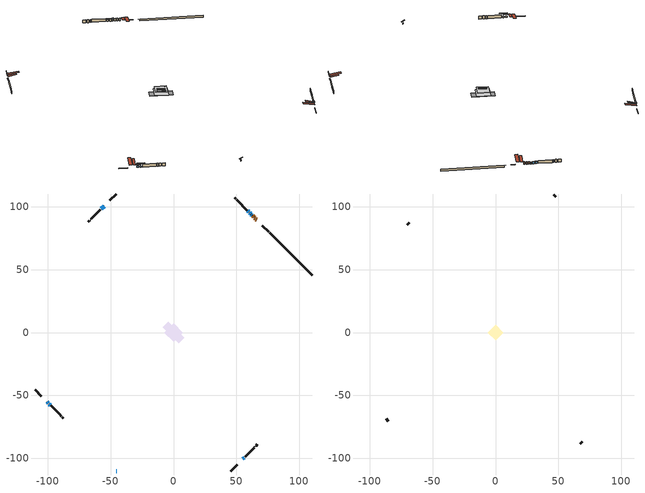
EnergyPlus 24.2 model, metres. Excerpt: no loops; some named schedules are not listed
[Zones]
conditioned space
 floor outside (Floor1 construction): -0.81,0 0,0.81 0.81,0 0,-0.81 z0.18
 floor adiabatic (AdiabaticFloorConstruction): -7.43,0 0,7.43 7.43,0 0,-7.43 z0.18
 floor foundation (Slab1 construction): -8.45,4.08 -4.08,8.45 8.45,-4.08 4.08,-8.45 z-1.22
 wall outside (RimJoist1 construction): 45.69,-110.3 50.68,-105.32 / -110.3,-45.69 -105.32,-50.68 / -45.69,110.3 -50.68,105.32 / 75.83,80.16 70.84,85.15 z0.18:0.48
 wall outside (AdiabaticWallConstruction 1): 66.19,89.81 65.66,90.33 / 65.01,90.99 64.46,91.54 / 63.8,92.19 63.12,92.87 z0.18:2.21
 wall outside (AdiabaticWallConstruction): -45.69,-110.3 -45.13,-110.3 / 62.47,93.52 62.07,93.92 z0.18:1.1; -55.33,100.66 -57.49,98.5 / -100.66,-55.33 -99.58,-56.41 z0.18:1.25; -98.93,-57.07 -98.21,-57.79 z0.18:1.2; 61.42,94.58 60.55,95.44 / 59.9,96.1 59.11,96.89 / 55.33,-100.66 56.41,-99.58 z0.18:1.7
 wall outside (Wall1 construction): 57.07,-98.93 64.28,-91.71 / -97.55,-58.44 -90.34,-65.66 / -58.15,97.85 -65.36,90.63 / 58.45,97.54 51.24,104.76 z0.18:2.62
 wall outside (Wall2 construction): 64.94,-91.05 65.28,-90.72 / -89.68,-66.31 -89.34,-66.65 / -66.02,89.98 -66.35,89.64 / 50.58,105.42 50.24,105.75 z0.18:2.62
 wall outside (Wall3 construction): 65.93,-90.06 66.82,-89.18 / -88.69,-67.31 -87.8,-68.19 / -67.01,88.98 -67.9,88.1 / 49.59,106.41 48.7,107.29 z0.18:2.62
 wall foundation (FoundationWall1 construction): 110.3,45.69 76.49,79.51 z-1.22:0.18
 window (WindowConstruction 6): -45.69,-110.3 -45.13,-110.3 z0.18:1.09
 window (WindowConstruction 5): -55.33,100.66 -57.49,98.5 z0.18:1.25
 window (WindowConstruction 7): 62.47,93.53 62.07,93.92 z0.18:1.09
 window (WindowConstruction): -100.66,-55.33 -99.58,-56.41 z0.18:1.25
 window (WindowConstruction 1): -98.93,-57.07 -98.21,-57.79 z0.18:1.19
 window (WindowConstruction 2): 61.42,94.58 60.56,95.44 z0.18:1.7
 window (WindowConstruction 3): 59.9,96.1 59.11,96.89 z0.18:1.7
 window (WindowConstruction 4): 55.33,-100.66 56.41,-99.58 z0.18:1.7
 door (Door): 66.19,89.81 65.66,90.33 z0.18:2.21
 door (Door 1): 65.01,90.99 64.46,91.54 z0.18:2.21
 door (Door 2): 63.8,92.19 63.13,92.87 z0.18:2.21
 ceiling adiabatic (AdiabaticFloorConstruction): 0,-7.43 7.43,0 0,7.43 -7.43,0 z0.18
attic - vented
 floor to conditioned space (Floor2 construction Reversed): -6.14,0 0,6.14 6.14,0 0,-6.14 z2.62
 floor to conditioned space (Floor3 construction Reversed): -4.51,0 0,4.51 4.51,0 0,-4.51 z2.62
 wall outside (Wall4 construction): 67.47,-88.52 69.17,-86.82 / -87.15,-68.85 -85.45,-70.55 / -68.55,87.44 -70.25,85.74 / 48.04,107.95 46.35,109.65 z0.18:2.62
 roof outside (Roof1 construction): 52.88,-103.12,2.62 46.79,-97.03,4.05 45.25,-98.57,4.05 51.33,-104.66,2.62; -103.12,-52.88,2.62 -97.03,-46.79,4.05 -98.57,-45.25,4.05 -104.66,-51.33,2.62; -52.88,103.12,2.62 -46.79,97.03,4.05 -45.25,98.57,4.05 -51.33,104.66,2.62; 68.64,87.35,2.62 62.56,81.26,4.05 64.1,79.72,4.05 70.19,85.81,2.62
 roof outside (Roof2 construction): 54.68,-101.32,2.62 50.24,-96.88,4.19 49.1,-98.02,4.19 53.53,-102.46,2.62; -101.32,-54.68,2.62 -96.88,-50.24,4.19 -98.02,-49.1,4.19 -102.46,-53.53,2.62; -54.68,101.32,2.62 -50.24,96.88,4.19 -49.1,98.02,4.19 -53.53,102.46,2.62; 66.84,89.15,2.62 62.41,84.71,4.19 63.55,83.57,4.19 67.99,88.01,2.62
shading: -43.61,-110.3 -47.21,-110.3 -47.21,-110.91 -43.61,-110.91 z2.62; -57.7,98.29 -55.12,100.87 -55.55,101.3 -58.13,98.72 z1.55; 61.86,94.13 62.68,93.31 64.41,95.04 63.59,95.86 z1.39; -98.51,-57.49 -101.74,-54.26 -102.17,-54.69 -98.94,-57.92 z2.77; -96.48,-59.51 -100.65,-55.34 -101.08,-55.77 -96.91,-59.94 z3.64; 60.34,95.65 61.63,94.37 62.06,94.8 60.77,96.08 z2; 58.9,97.1 60.11,95.89 60.54,96.32 59.33,97.53 z2; 56.62,-99.37 55.12,-100.87 55.55,-101.3 57.05,-99.8 z2
[Building]
Building 1: Terrain=Suburbs
[Site:Location]
Whitehorse AP_YT: Latitude {deg}=60.71; Longitude {deg}=-135.07; Time Zone {hr}=-8; Elevation {m}=706; Keep Site Location Information=Yes
[Site:GroundTemperature:Shallow]
-5.4229, -7.73249, -7.91745, -6.82143, -2.42154, 1.95786, 5.75456, 8.15968, 8.36401, 6.40785, 2.70796, -1.53709
[Site:WaterMainsTemperature]
Calculation Method=Schedule; Temperature Schedule=mains temperature schedule
[Material] Roughness=Rough; Thermal Absorptance=0.9
Name | Thickness {m} | Conductivity {W/m-K} | Density {kg/m3} | Specific Heat {J/kg-K} | Solar Absorptance | Visible Absorptance
asphalt or fiberglass shingles | 0.00635 | 0.162714 | 1121.4 | 1465.45 | 0.4 | 0.4
ceiling loosefill ins | 0.254 | 0.0480833 | 16.02 | 1046.75 | 0.7 | 0.7
ceiling stud and cavity | 0.1397 | 0.0853088 | 65.682 | 1177.47 | 0.7 | 0.7
ceiling stud and cavity 1 | 0.1397 | 0.0855849 | 65.682 | 1177.47 | 0.7 | 0.7
concrete 4.0 in. | 0.1016 | 1.803125 | 2242.8 | 837.4 | 0.7 | 0.7
concrete 8.0 in. | 0.2032 | 1.803125 | 2242.8 | 837.4 | 0.7 | 0.7
door material | 0.04445 | 0.053851 | 512.64 | 1214.23 | 0.7 | 0.7
door material 1 | 0.04445 | 0.0451087 | 512.64 | 1214.23 | 0.7 | 0.7
exterior vertical ins | 0.0769445 | 0.029427 | 32.04 | 1214.23 | 0.7 | 0.7
floor covering | 0.0127 | 0.0433444 | 54.468 | 1339.84 | 0.6 | 0.6
floor rigid ins; rim joist rigid ins | 0.103632 | 0.029427 | 32.04 | 1214.23 | 0.7 | 0.7
floor rigid ins 1; wall rigid ins 1 | 0.512978 | 0.029427 | 32.04 | 1214.23 | 0.7 | 0.7
floor stud and cavity | 0.1397 | 1.18067 | 92.3553 | 1139.71 | 0.7 | 0.7
floor stud and cavity 1 | 0.1397 | 1.75129 | 37.0049 | 1207.88 | 0.7 | 0.7
furniture material conditioned space 1 | 0.1524 | 0.115458 | 640.8 | 1214.23 | 0.6 | 0.6
gypsum board | 0.0127 | 0.160291 | 801 | 837.4 | 0.6 | 0.6
gypsum board 1 | 0.0127 | 0.160291 | 801 | 837.4 | 0.7 | 0.7
osb sheathing 0.5 in. | 0.0127 | 0.115458 | 512.64 | 1214.23 | 0.7 | 0.7
osb sheathing 0.75 in. | 0.01905 | 0.115458 | 512.64 | 1214.23 | 0.7 | 0.7
osb sheathing 2.0 in. | 0.0508 | 0.115458 | 512.64 | 1214.23 | 0.7 | 0.7
rim joist stud and cavity | 0.0508 | 0.214371 | 125.044 | 1163.47 | 0.6 | 0.6
wall rigid ins | 0.051816 | 0.029427 | 32.04 | 1214.23 | 0.7 | 0.7
wall stud and cavity | 0.1397 | 0.0752022 | 139.0536 | 1170.24 | 0.7 | 0.7
wall stud and cavity 1 | 0.1397 | 0.0990493 | 139.0536 | 1170.24 | 0.7 | 0.7
wall stud and cavity 2 | 0.1397 | 0.112378 | 139.0536 | 1170.24 | 0.7 | 0.7
wall stud and cavity 3 | 0.0889 | 6.1454 | 50.32683 | 1063.81 | 0.6 | 0.6
wall stud and cavity 4 | 0.0889 | 0.380278 | 52.3479 | 1209.89 | 0.7 | 0.7
wall stud and cavity 5 | 0.0889 | 0.391764 | 83.0341 | 1211.67 | 0.7 | 0.7
wood siding | 0.0254 | 0.102417 | 544.68 | 1172.36 | 0.4 | 0.4
wood siding 1 | 0.00254 | 0.102417 | 544.68 | 1172.36 | 0.4 | 0.4
wood siding 2; wood siding 3; wood siding 4 | 0.0254 | 0.102417 | 544.68 | 1172.36 | 0.7 | 0.7
[WindowMaterial:SimpleGlazingSystem]
Name | U-Factor {W/m2-K} | Solar Heat Gain Coefficient
WindowMaterial | 0.962989 | 0.25
WindowMaterial 1 | 1.01977 | 0.24
WindowMaterial 2 | 1.07428 | 0.23
WindowMaterial 3 | 0.956743 | 0.25
WindowMaterial 4 | 1.02261 | 0.24
WindowMaterial 5 | 2.75553 | 0.6
WindowMaterial 6 | 2.986628 | 0.6
[Construction]
AdiabaticFloorConstruction: floor stud and cavity 1, floor rigid ins 1, osb sheathing 0.75 in., floor covering
AdiabaticWallConstruction: wood siding 3, wall rigid ins 1, wall stud and cavity 4, gypsum board
AdiabaticWallConstruction 1: wood siding 4, wall rigid ins 1, wall stud and cavity 4, gypsum board
Door: door material
Door 1; Door 2: door material 1
Floor1 construction: floor stud and cavity, floor rigid ins, osb sheathing 0.75 in., floor covering
Floor2 construction Reversed: gypsum board, ceiling stud and cavity, ceiling loosefill ins
Floor3 construction Reversed: gypsum board, ceiling stud and cavity 1, ceiling loosefill ins
FoundationWall1 construction: concrete 8.0 in., gypsum board 1
furniture construction conditioned space 1: furniture material conditioned space 1
PartitionWallConstruction: gypsum board, wall stud and cavity 5, gypsum board
RimJoist1 construction: wood siding 2, rim joist rigid ins, osb sheathing 2.0 in., rim joist stud and cavity
Roof1 construction; Roof2 construction: asphalt or fiberglass shingles
Slab1 construction: concrete 4.0 in.
Wall1 construction: wood siding, wall rigid ins, osb sheathing 0.5 in., wall stud and cavity, gypsum board
Wall2 construction: wood siding, wall rigid ins, osb sheathing 0.5 in., wall stud and cavity 1, gypsum board
Wall3 construction: wood siding, wall rigid ins, osb sheathing 0.5 in., wall stud and cavity 2, gypsum board
Wall4 construction: wood siding 1, wall stud and cavity 3
WindowConstruction; WindowConstruction 5: WindowMaterial
WindowConstruction 1: WindowMaterial 1
WindowConstruction 2: WindowMaterial 2
WindowConstruction 3: WindowMaterial 3
WindowConstruction 4: WindowMaterial 4
WindowConstruction 6: WindowMaterial 5
WindowConstruction 7: WindowMaterial 6
[Zone] Multiplier=1; Part of Total Floor Area=Yes
Name | Volume {m3}
attic - vented | 42.4357
conditioned space | 461.6
[Space]
Name | Zone | Volume {m3}
attic - vented 1 | attic - vented | 42.4357
conditioned space 1 | conditioned space | 461.6
[ZoneInfiltration:EffectiveLeakageArea]
infil attic - vented 1: Zone or Space=attic - vented 1; Schedule=Always On Discrete; Effective Air Leakage Area {cm2}=3661.26; Stack Coefficient=0.000278667; Wind Coefficient=1.12788e-05
[ZoneMixing]
whole house fan mix: Zone or Space=attic - vented; Schedule=Always On Continuous; Design Flow Rate Calculation Method=Flow/Zone; Design Flow Rate {m3/s}=0; Source Zone or Space=conditioned space
[SurfaceProperty:ExposedFoundationPerimeter]
Slab1: Exposed Perimeter Calculation Method=TotalExposedPerimeter; Total Exposed Perimeter {m}=47.823
[InternalMass] Zone or ZoneList=conditioned space; Space or SpaceList=conditioned space 1
Name | Construction | Surface Area {m2}
furniture mass conditioned space 1 | furniture construction conditioned space 1 | 88.4919
partition wall mass | PartitionWallConstruction | 221.23
[Lights]
interior lighting: Zone or ZoneList or Space or SpaceList=conditioned space 1; Schedule=interior lighting schedule; Design Level Calculation Method=LightingLevel; Lighting Level {W}=343.2; Return Air Fraction=0; Fraction Radiant=0.6; Fraction Visible=0.2; Fraction Replaceable=1
[People]
occupants: Zone or ZoneList or Space or SpaceList=conditioned space 1; Number of People Schedule=occupants schedule; Number of People Calculation Method=People; Number of People=3; Fraction Radiant=0.314171; Sensible Heat Fraction=0.56303; Activity Level Schedule=occupants activity schedule; Carbon Dioxide Generation Rate {m3/s-W}=0; Enable ASHRAE 55 Comfort Warnings=No; Mean Radiant Temperature Calculation Type=EnclosureAveraged
[ElectricEquipment] Zone or ZoneList or Space or SpaceList=conditioned space 1; Design Level Calculation Method=EquipmentLevel
Name | Schedule | Design Level {W} | Fraction Latent | Fraction Radiant | Fraction Lost
clothes dryer | clothes dryer schedule | 140.772 | 0.015 | 0.081 | 0.85
clothes washer | clothes washer schedule | 32.1985 | 0.03 | 0.162 | 0.7
cooking range | cooking range schedule | 215.147 | 0.08 | 0.432 | 0.2
dishwasher | dishwasher schedule | 66.8632 | 0.3 | 0.18 | 0.4
fridge | fridge schedule | 72.9452 | 0 | 0.6 | 0
mech vent bath fan 0 | mech vent bath fan 0 schedule | 25.1 | 0 | 0 | 1
mech vent bath fan 1 | mech vent bath fan 1 schedule | 25.1 | 0 | 0 | 1
mech vent house fan | mech vent house fan schedule | 19.9167 | 0 | 0 | 0.5
mech vent house fan cfis | mech vent house fan cfis schedule | 0 | 0 | 0 | 0
mech vent range fan 0 | mech vent range fan 0 schedule | 57 | 0 | 0 | 1
misc plug loads | misc plug loads schedule | 494.7 | 0.045 | 0.513 | 0.1
whole house fan | Always On Discrete | 0 | 0 | 0 | 1
[OtherEquipment] Zone or ZoneList or Space or SpaceList=conditioned space 1; Design Level Calculation Method=EquipmentLevel
Name | Fuel Type | Schedule | Design Level {W} | Fraction Latent | Fraction Radiant | Fraction Lost
clothes dryer 1 | Electricity | clothes dryer schedule | 0 | 0.015 | 0.081 | 0.85
cooking range 1 | Electricity | cooking range schedule | 0 | 0.08 | 0.432 | 0.2
general water use latent | None | general water use schedule | 62.594 | 1 | 0 | 0
general water use sensible | None | general water use schedule | -61.6891 | 0 | 0.6 | 0
mech vent house fan latent load | None | Always On Discrete | 0 | 1 | 0 | 0
mech vent house fan sensible load | None | Always On Discrete | 0 | 0 | 0 | 0
water heater energy adjustment1 | Electricity | Always On Discrete | 0.01 | 0 | 0 | 1
[ZoneInfiltration:DesignFlowRate] Zone or ZoneList or Space or SpaceList=conditioned space 1; Schedule=Always On Discrete; Design Flow Rate Calculation Method=Flow/Zone; Design Flow Rate {m3/s}=0
infil flow; natural vent flow; whole house fan flow
[Foundation:Kiva]
Foundation Kiva 1: Initial Indoor Air Temperature {C}=18; Wall Height Above Grade {m}=0.180015; Wall Depth Below Slab {m}=0.2032; Custom Block Material Name 1=exterior vertical ins; Custom Block Depth 1 {m}=1.40001; Custom Block X Position 1 {m}=0.2159; Custom Block Z Position 1 {m}=0
[Foundation:Kiva:Settings]
Soil Conductivity {W/m-K}=0.849921; Soil Density {kg/m3}=1842.3; Soil Specific Heat {J/kg-K}=418.7; Ground Solar Absorptivity=0.9; Ground Thermal Absorptivity=0.9; Ground Surface Roughness {m}=0.03; Far-Field Width {m}=40; Deep-Ground Boundary Condition=ZeroFlux; Deep-Ground Depth {m}=40; Minimum Cell Dimension {m}=0.2; Maximum Cell Growth Coefficient=3; Simulation Timestep=Timestep
[Exterior:Lights]
exterior lighting: Schedule=exterior lighting schedule; Design Level {W}=75.6
[Schedule:Constant]
Name | Hourly Value
Always On Continuous; mech vent house fan schedule; mech vent house fan cfis schedule; Always On Discrete | 1
occupants activity schedule | 117.228
fridge schedule | 0
[Schedule:Week:Daily]
interior lighting schedule Week Rule - Jan1-Jan27: interior lighting schedule day, interior lighting schedule day, interior lighting schedule day, interior lighting schedule day, interior lighting schedule day, interior lighting schedule day, interior lighting schedule day, interior lighting schedule default day, interior lighting schedule default day, interior lighting schedule default day, interior lighting schedule default day, interior lighting schedule default day
interior lighting schedule Week Rule - Jan28-Feb3: interior lighting schedule day, interior lighting schedule day, interior lighting schedule day, interior lighting schedule day, interior lighting schedule day 1, interior lighting schedule day 1, interior lighting schedule day 1, interior lighting schedule default day, interior lighting schedule default day, interior lighting schedule default day, interior lighting schedule default day, interior lighting schedule default day
interior lighting schedule Week Rule - Feb4-Feb24: interior lighting schedule day 1, interior lighting schedule day 1, interior lighting schedule day 1, interior lighting schedule day 1, interior lighting schedule day 1, interior lighting schedule day 1, interior lighting schedule day 1, interior lighting schedule default day, interior lighting schedule default day, interior lighting schedule default day, interior lighting schedule default day, interior lighting schedule default day
interior lighting schedule Week Rule - Feb25-Mar3: interior lighting schedule day 1, interior lighting schedule day 1, interior lighting schedule day 1, interior lighting schedule day 1, interior lighting schedule day 2, interior lighting schedule day 2, interior lighting schedule day 2, interior lighting schedule default day, interior lighting schedule default day, interior lighting schedule default day, interior lighting schedule default day, interior lighting schedule default day
interior lighting schedule Week Rule - Mar4-Mar31: interior lighting schedule day 2, interior lighting schedule day 2, interior lighting schedule day 2, interior lighting schedule day 2, interior lighting schedule day 2, interior lighting schedule day 2, interior lighting schedule day 2, interior lighting schedule default day, interior lighting schedule default day, interior lighting schedule default day, interior lighting schedule default day, interior lighting schedule default day
interior lighting schedule Week Rule - Apr1-Apr28: interior lighting schedule day 3, interior lighting schedule day 3, interior lighting schedule day 3, interior lighting schedule day 3, interior lighting schedule day 3, interior lighting schedule day 3, interior lighting schedule day 3, interior lighting schedule default day, interior lighting schedule default day, interior lighting schedule default day, interior lighting schedule default day, interior lighting schedule default day
interior lighting schedule Week Rule - Apr29-May5: interior lighting schedule day 3, interior lighting schedule day 3, interior lighting schedule day 4, interior lighting schedule day 4, interior lighting schedule day 4, interior lighting schedule day 4, interior lighting schedule day 4, interior lighting schedule default day, interior lighting schedule default day, interior lighting schedule default day, interior lighting schedule default day, interior lighting schedule default day
interior lighting schedule Week Rule - May6-May26: interior lighting schedule day 4, interior lighting schedule day 4, interior lighting schedule day 4, interior lighting schedule day 4, interior lighting schedule day 4, interior lighting schedule day 4, interior lighting schedule day 4, interior lighting schedule default day, interior lighting schedule default day, interior lighting schedule default day, interior lighting schedule default day, interior lighting schedule default day
interior lighting schedule Week Rule - May27-Jun2: interior lighting schedule day 4, interior lighting schedule day 4, interior lighting schedule day 4, interior lighting schedule day 4, interior lighting schedule day 4, interior lighting schedule day 5, interior lighting schedule day 5, interior lighting schedule default day, interior lighting schedule default day, interior lighting schedule default day, interior lighting schedule default day, interior lighting schedule default day
interior lighting schedule Week Rule - Jun3-Jun30: interior lighting schedule day 5, interior lighting schedule day 5, interior lighting schedule day 5, interior lighting schedule day 5, interior lighting schedule day 5, interior lighting schedule day 5, interior lighting schedule day 5, interior lighting schedule default day, interior lighting schedule default day, interior lighting schedule default day, interior lighting schedule default day, interior lighting schedule default day
interior lighting schedule Week Rule - Jul1-Jul28: interior lighting schedule day 6, interior lighting schedule day 6, interior lighting schedule day 6, interior lighting schedule day 6, interior lighting schedule day 6, interior lighting schedule day 6, interior lighting schedule day 6, interior lighting schedule default day, interior lighting schedule default day, interior lighting schedule default day, interior lighting schedule default day, interior lighting schedule default day
interior lighting schedule Week Rule - Jul29-Aug4: interior lighting schedule day 6, interior lighting schedule day 6, interior lighting schedule day 6, interior lighting schedule day 7, interior lighting schedule day 7, interior lighting schedule day 7, interior lighting schedule day 7, interior lighting schedule default day, interior lighting schedule default day, interior lighting schedule default day, interior lighting schedule default day, interior lighting schedule default day
interior lighting schedule Week Rule - Aug5-Aug25: interior lighting schedule day 7, interior lighting schedule day 7, interior lighting schedule day 7, interior lighting schedule day 7, interior lighting schedule day 7, interior lighting schedule day 7, interior lighting schedule day 7, interior lighting schedule default day, interior lighting schedule default day, interior lighting schedule default day, interior lighting schedule default day, interior lighting schedule default day
interior lighting schedule Week Rule - Aug26-Sep1: interior lighting schedule day 7, interior lighting schedule day 7, interior lighting schedule day 7, interior lighting schedule day 7, interior lighting schedule day 7, interior lighting schedule day 7, interior lighting schedule day 8, interior lighting schedule default day, interior lighting schedule default day, interior lighting schedule default day, interior lighting schedule default day, interior lighting schedule default day
interior lighting schedule Week Rule - Sep2-Sep29: interior lighting schedule day 8, interior lighting schedule day 8, interior lighting schedule day 8, interior lighting schedule day 8, interior lighting schedule day 8, interior lighting schedule day 8, interior lighting schedule day 8, interior lighting schedule default day, interior lighting schedule default day, interior lighting schedule default day, interior lighting schedule default day, interior lighting schedule default day
interior lighting schedule Week Rule - Sep30-Oct6: interior lighting schedule day 8, interior lighting schedule day 9, interior lighting schedule day 9, interior lighting schedule day 9, interior lighting schedule day 9, interior lighting schedule day 9, interior lighting schedule day 9, interior lighting schedule default day, interior lighting schedule default day, interior lighting schedule default day, interior lighting schedule default day, interior lighting schedule default day
interior lighting schedule Week Rule - Oct7-Oct27: interior lighting schedule day 9, interior lighting schedule day 9, interior lighting schedule day 9, interior lighting schedule day 9, interior lighting schedule day 9, interior lighting schedule day 9, interior lighting schedule day 9, interior lighting schedule default day, interior lighting schedule default day, interior lighting schedule default day, interior lighting schedule default day, interior lighting schedule default day
interior lighting schedule Week Rule - Oct28-Nov3: interior lighting schedule day 9, interior lighting schedule day 9, interior lighting schedule day 9, interior lighting schedule day 9, interior lighting schedule day 10, interior lighting schedule day 10, interior lighting schedule day 10, interior lighting schedule default day, interior lighting schedule default day, interior lighting schedule default day, interior lighting schedule default day, interior lighting schedule default day
interior lighting schedule Week Rule - Nov4-Nov24: interior lighting schedule day 10, interior lighting schedule day 10, interior lighting schedule day 10, interior lighting schedule day 10, interior lighting schedule day 10, interior lighting schedule day 10, interior lighting schedule day 10, interior lighting schedule default day, interior lighting schedule default day, interior lighting schedule default day, interior lighting schedule default day, interior lighting schedule default day
interior lighting schedule Week Rule - Nov25-Dec1: interior lighting schedule day 10, interior lighting schedule day 10, interior lighting schedule day 10, interior lighting schedule day 10, interior lighting schedule day 10, interior lighting schedule day 10, interior lighting schedule day 11, interior lighting schedule default day, interior lighting schedule default day, interior lighting schedule default day, interior lighting schedule default day, interior lighting schedule default day
interior lighting schedule Week Rule - Dec2-Dec31: interior lighting schedule day 11, interior lighting schedule day 11, interior lighting schedule day 11, interior lighting schedule day 11, interior lighting schedule day 11, interior lighting schedule day 11, interior lighting schedule day 11, interior lighting schedule default day, interior lighting schedule default day, interior lighting schedule default day, interior lighting schedule default day, interior lighting schedule default day
occupants schedule Week Rule - Jan1-Dec31: occupants schedule day, occupants schedule day, occupants schedule day, occupants schedule day, occupants schedule day, occupants schedule day, occupants schedule day, occupants schedule default day, occupants schedule default day, occupants schedule default day, occupants schedule default day, occupants schedule default day
clothes dryer schedule Week Rule - Jan1-Dec31: clothes dryer schedule day, clothes dryer schedule day, clothes dryer schedule day, clothes dryer schedule day, clothes dryer schedule day, clothes dryer schedule day, clothes dryer schedule day, clothes dryer schedule default day, clothes dryer schedule default day, clothes dryer schedule default day, clothes dryer schedule default day, clothes dryer schedule default day
clothes washer schedule Week Rule - Jan1-Dec31: clothes washer schedule day, clothes washer schedule day, clothes washer schedule day, clothes washer schedule day, clothes washer schedule day, clothes washer schedule day, clothes washer schedule day, clothes washer schedule default day, clothes washer schedule default day, clothes washer schedule default day, clothes washer schedule default day, clothes washer schedule default day
cooking range schedule Week Rule - Jan1-Dec31: cooking range schedule day, cooking range schedule day, cooking range schedule day, cooking range schedule day, cooking range schedule day, cooking range schedule day, cooking range schedule day, cooking range schedule default day, cooking range schedule default day, cooking range schedule default day, cooking range schedule default day, cooking range schedule default day
dishwasher schedule Week Rule - Jan1-Dec31: dishwasher schedule day, dishwasher schedule day, dishwasher schedule day, dishwasher schedule day, dishwasher schedule day, dishwasher schedule day, dishwasher schedule day, dishwasher schedule default day, dishwasher schedule default day, dishwasher schedule default day, dishwasher schedule default day, dishwasher schedule default day
mech vent bath fan 0 schedule Week Rule - Jan1-Dec31: mech vent bath fan 0 schedule day, mech vent bath fan 0 schedule day, mech vent bath fan 0 schedule day, mech vent bath fan 0 schedule day, mech vent bath fan 0 schedule day, mech vent bath fan 0 schedule day, mech vent bath fan 0 schedule day, mech vent bath fan 0 schedule default day, mech vent bath fan 0 schedule default day, mech vent bath fan 0 schedule default day, mech vent bath fan 0 schedule default day, mech vent bath fan 0 schedule default day
mech vent bath fan 1 schedule Week Rule - Jan1-Dec31: mech vent bath fan 1 schedule day, mech vent bath fan 1 schedule day, mech vent bath fan 1 schedule day, mech vent bath fan 1 schedule day, mech vent bath fan 1 schedule day, mech vent bath fan 1 schedule day, mech vent bath fan 1 schedule day, mech vent bath fan 1 schedule default day, mech vent bath fan 1 schedule default day, mech vent bath fan 1 schedule default day, mech vent bath fan 1 schedule default day, mech vent bath fan 1 schedule default day
mech vent range fan 0 schedule Week Rule - Jan1-Dec31: mech vent range fan 0 schedule day, mech vent range fan 0 schedule day, mech vent range fan 0 schedule day, mech vent range fan 0 schedule day, mech vent range fan 0 schedule day, mech vent range fan 0 schedule day, mech vent range fan 0 schedule day, mech vent range fan 0 schedule default day, mech vent range fan 0 schedule default day, mech vent range fan 0 schedule default day, mech vent range fan 0 schedule default day, mech vent range fan 0 schedule default day
misc plug loads schedule Week Rule - Jan1-Dec31: misc plug loads schedule day, misc plug loads schedule day, misc plug loads schedule day, misc plug loads schedule day, misc plug loads schedule day, misc plug loads schedule day, misc plug loads schedule day, misc plug loads schedule default day, misc plug loads schedule default day, misc plug loads schedule default day, misc plug loads schedule default day, misc plug loads schedule default day
general water use schedule Week Rule - Jan1-Dec31: general water use schedule day, general water use schedule day, general water use schedule day, general water use schedule day, general water use schedule day, general water use schedule day, general water use schedule day, general water use schedule default day, general water use schedule default day, general water use schedule default day, general water use schedule default day, general water use schedule default day
exterior lighting schedule Week Rule - Jan1-Jan27: exterior lighting schedule day, exterior lighting schedule day, exterior lighting schedule day, exterior lighting schedule day, exterior lighting schedule day, exterior lighting schedule day, exterior lighting schedule day, exterior lighting schedule default day, exterior lighting schedule default day, exterior lighting schedule default day, exterior lighting schedule default day, exterior lighting schedule default day
exterior lighting schedule Week Rule - Jan28-Feb3: exterior lighting schedule day, exterior lighting schedule day, exterior lighting schedule day, exterior lighting schedule day, exterior lighting schedule day 1, exterior lighting schedule day 1, exterior lighting schedule day 1, exterior lighting schedule default day, exterior lighting schedule default day, exterior lighting schedule default day, exterior lighting schedule default day, exterior lighting schedule default day
exterior lighting schedule Week Rule - Feb4-Feb24: exterior lighting schedule day 1, exterior lighting schedule day 1, exterior lighting schedule day 1, exterior lighting schedule day 1, exterior lighting schedule day 1, exterior lighting schedule day 1, exterior lighting schedule day 1, exterior lighting schedule default day, exterior lighting schedule default day, exterior lighting schedule default day, exterior lighting schedule default day, exterior lighting schedule default day
exterior lighting schedule Week Rule - Feb25-Mar3: exterior lighting schedule day 1, exterior lighting schedule day 1, exterior lighting schedule day 1, exterior lighting schedule day 1, exterior lighting schedule day 2, exterior lighting schedule day 2, exterior lighting schedule day 2, exterior lighting schedule default day, exterior lighting schedule default day, exterior lighting schedule default day, exterior lighting schedule default day, exterior lighting schedule default day
exterior lighting schedule Week Rule - Mar4-Mar31: exterior lighting schedule day 2, exterior lighting schedule day 2, exterior lighting schedule day 2, exterior lighting schedule day 2, exterior lighting schedule day 2, exterior lighting schedule day 2, exterior lighting schedule day 2, exterior lighting schedule default day, exterior lighting schedule default day, exterior lighting schedule default day, exterior lighting schedule default day, exterior lighting schedule default day
exterior lighting schedule Week Rule - Apr1-Apr28: exterior lighting schedule day 3, exterior lighting schedule day 3, exterior lighting schedule day 3, exterior lighting schedule day 3, exterior lighting schedule day 3, exterior lighting schedule day 3, exterior lighting schedule day 3, exterior lighting schedule default day, exterior lighting schedule default day, exterior lighting schedule default day, exterior lighting schedule default day, exterior lighting schedule default day
exterior lighting schedule Week Rule - Apr29-May5: exterior lighting schedule day 3, exterior lighting schedule day 3, exterior lighting schedule day 4, exterior lighting schedule day 4, exterior lighting schedule day 4, exterior lighting schedule day 4, exterior lighting schedule day 4, exterior lighting schedule default day, exterior lighting schedule default day, exterior lighting schedule default day, exterior lighting schedule default day, exterior lighting schedule default day
exterior lighting schedule Week Rule - May6-May26: exterior lighting schedule day 4, exterior lighting schedule day 4, exterior lighting schedule day 4, exterior lighting schedule day 4, exterior lighting schedule day 4, exterior lighting schedule day 4, exterior lighting schedule day 4, exterior lighting schedule default day, exterior lighting schedule default day, exterior lighting schedule default day, exterior lighting schedule default day, exterior lighting schedule default day
exterior lighting schedule Week Rule - May27-Jun2: exterior lighting schedule day 4, exterior lighting schedule day 4, exterior lighting schedule day 4, exterior lighting schedule day 4, exterior lighting schedule day 4, exterior lighting schedule day 5, exterior lighting schedule day 5, exterior lighting schedule default day, exterior lighting schedule default day, exterior lighting schedule default day, exterior lighting schedule default day, exterior lighting schedule default day
exterior lighting schedule Week Rule - Jun3-Jun30: exterior lighting schedule day 5, exterior lighting schedule day 5, exterior lighting schedule day 5, exterior lighting schedule day 5, exterior lighting schedule day 5, exterior lighting schedule day 5, exterior lighting schedule day 5, exterior lighting schedule default day, exterior lighting schedule default day, exterior lighting schedule default day, exterior lighting schedule default day, exterior lighting schedule default day
exterior lighting schedule Week Rule - Jul1-Jul28: exterior lighting schedule day 6, exterior lighting schedule day 6, exterior lighting schedule day 6, exterior lighting schedule day 6, exterior lighting schedule day 6, exterior lighting schedule day 6, exterior lighting schedule day 6, exterior lighting schedule default day, exterior lighting schedule default day, exterior lighting schedule default day, exterior lighting schedule default day, exterior lighting schedule default day
exterior lighting schedule Week Rule - Jul29-Aug4: exterior lighting schedule day 6, exterior lighting schedule day 6, exterior lighting schedule day 6, exterior lighting schedule day 7, exterior lighting schedule day 7, exterior lighting schedule day 7, exterior lighting schedule day 7, exterior lighting schedule default day, exterior lighting schedule default day, exterior lighting schedule default day, exterior lighting schedule default day, exterior lighting schedule default day
exterior lighting schedule Week Rule - Aug5-Aug25: exterior lighting schedule day 7, exterior lighting schedule day 7, exterior lighting schedule day 7, exterior lighting schedule day 7, exterior lighting schedule day 7, exterior lighting schedule day 7, exterior lighting schedule day 7, exterior lighting schedule default day, exterior lighting schedule default day, exterior lighting schedule default day, exterior lighting schedule default day, exterior lighting schedule default day
exterior lighting schedule Week Rule - Aug26-Sep1: exterior lighting schedule day 7, exterior lighting schedule day 7, exterior lighting schedule day 7, exterior lighting schedule day 7, exterior lighting schedule day 7, exterior lighting schedule day 7, exterior lighting schedule day 8, exterior lighting schedule default day, exterior lighting schedule default day, exterior lighting schedule default day, exterior lighting schedule default day, exterior lighting schedule default day
exterior lighting schedule Week Rule - Sep2-Sep29: exterior lighting schedule day 8, exterior lighting schedule day 8, exterior lighting schedule day 8, exterior lighting schedule day 8, exterior lighting schedule day 8, exterior lighting schedule day 8, exterior lighting schedule day 8, exterior lighting schedule default day, exterior lighting schedule default day, exterior lighting schedule default day, exterior lighting schedule default day, exterior lighting schedule default day
exterior lighting schedule Week Rule - Sep30-Oct6: exterior lighting schedule day 8, exterior lighting schedule day 9, exterior lighting schedule day 9, exterior lighting schedule day 9, exterior lighting schedule day 9, exterior lighting schedule day 9, exterior lighting schedule day 9, exterior lighting schedule default day, exterior lighting schedule default day, exterior lighting schedule default day, exterior lighting schedule default day, exterior lighting schedule default day
exterior lighting schedule Week Rule - Oct7-Oct27: exterior lighting schedule day 9, exterior lighting schedule day 9, exterior lighting schedule day 9, exterior lighting schedule day 9, exterior lighting schedule day 9, exterior lighting schedule day 9, exterior lighting schedule day 9, exterior lighting schedule default day, exterior lighting schedule default day, exterior lighting schedule default day, exterior lighting schedule default day, exterior lighting schedule default day
[Schedule:Year]
interior lighting schedule: interior lighting schedule Week Rule - Jan1-Jan27, 1, 1, 1, 27, interior lighting schedule Week Rule - Jan28-Feb3, 1, 28, 2, 3, interior lighting schedule Week Rule - Feb4-Feb24, 2, 4, 2, 24, interior lighting schedule Week Rule - Feb25-Mar3, 2, 25, 3, 3, interior lighting schedule Week Rule - Mar4-Mar31, 3, 4, 3, 31, interior lighting schedule Week Rule - Apr1-Apr28, 4, 1, 4, 28, interior lighting schedule Week Rule - Apr29-May5, 4, 29, 5, 5, interior lighting schedule Week Rule - May6-May26, 5, 6, 5, 26, interior lighting schedule Week Rule - May27-Jun2, 5, 27, 6, 2, interior lighting schedule Week Rule - Jun3-Jun30, 6, 3, 6, 30, interior lighting schedule Week Rule - Jul1-Jul28, 7, 1, 7, 28, interior lighting schedule Week Rule - Jul29-Aug4, 7, 29, 8, 4, interior lighting schedule Week Rule - Aug5-Aug25, 8, 5, 8, 25, interior lighting schedule Week Rule - Aug26-Sep1, 8, 26, 9, 1, interior lighting schedule Week Rule - Sep2-Sep29, 9, 2, 9, 29, interior lighting schedule Week Rule - Sep30-Oct6, 9, 30, 10, 6, interior lighting schedule Week Rule - Oct7-Oct27, 10, 7, 10, 27, interior lighting schedule Week Rule - Oct28-Nov3, 10, 28, 11, 3, interior lighting schedule Week Rule - Nov4-Nov24, 11, 4, 11, 24, interior lighting schedule Week Rule - Nov25-Dec1, 11, 25, 12, 1, interior lighting schedule Week Rule - Dec2-Dec31, 12, 2, 12, 31
occupants schedule: occupants schedule Week Rule - Jan1-Dec31, 1, 1, 12, 31
clothes dryer schedule: clothes dryer schedule Week Rule - Jan1-Dec31, 1, 1, 12, 31
clothes washer schedule: clothes washer schedule Week Rule - Jan1-Dec31, 1, 1, 12, 31
cooking range schedule: cooking range schedule Week Rule - Jan1-Dec31, 1, 1, 12, 31
dishwasher schedule: dishwasher schedule Week Rule - Jan1-Dec31, 1, 1, 12, 31
mech vent bath fan 0 schedule: mech vent bath fan 0 schedule Week Rule - Jan1-Dec31, 1, 1, 12, 31
mech vent bath fan 1 schedule: mech vent bath fan 1 schedule Week Rule - Jan1-Dec31, 1, 1, 12, 31
mech vent range fan 0 schedule: mech vent range fan 0 schedule Week Rule - Jan1-Dec31, 1, 1, 12, 31
misc plug loads schedule: misc plug loads schedule Week Rule - Jan1-Dec31, 1, 1, 12, 31
general water use schedule: general water use schedule Week Rule - Jan1-Dec31, 1, 1, 12, 31
exterior lighting schedule: exterior lighting schedule Week Rule - Jan1-Jan27, 1, 1, 1, 27, exterior lighting schedule Week Rule - Jan28-Feb3, 1, 28, 2, 3, exterior lighting schedule Week Rule - Feb4-Feb24, 2, 4, 2, 24, exterior lighting schedule Week Rule - Feb25-Mar3, 2, 25, 3, 3, exterior lighting schedule Week Rule - Mar4-Mar31, 3, 4, 3, 31, exterior lighting schedule Week Rule - Apr1-Apr28, 4, 1, 4, 28, exterior lighting schedule Week Rule - Apr29-May5, 4, 29, 5, 5, exterior lighting schedule Week Rule - May6-May26, 5, 6, 5, 26, exterior lighting schedule Week Rule - May27-Jun2, 5, 27, 6, 2, exterior lighting schedule Week Rule - Jun3-Jun30, 6, 3, 6, 30, exterior lighting schedule Week Rule - Jul1-Jul28, 7, 1, 7, 28, exterior lighting schedule Week Rule - Jul29-Aug4, 7, 29, 8, 4, exterior lighting schedule Week Rule - Aug5-Aug25, 8, 5, 8, 25, exterior lighting schedule Week Rule - Aug26-Sep1, 8, 26, 9, 1, exterior lighting schedule Week Rule - Sep2-Sep29, 9, 2, 9, 29, exterior lighting schedule Week Rule - Sep30-Oct6, 9, 30, 10, 6, exterior lighting schedule Week Rule - Oct7-Oct27, 10, 7, 10, 27, exterior lighting schedule Week Rule - Oct28-Nov3, 10, 28, 11, 3, exterior lighting schedule Week Rule - Nov4-Nov24, 11, 4, 11, 24, exterior lighting schedule Week Rule - Nov25-Dec1, 11, 25, 12, 1, exterior lighting schedule Week Rule - Dec2-Dec31, 12, 2, 12, 31
[Schedule:Compact]
mains temperature schedule: Through: 01/01, For: AllDays, Until: 24:00, 1.27556, Through: 01/02, For: AllDays, Until: 24:00, 1.21222, Through: 01/03, For: AllDays, Until: 24:00, 1.15, Through: 01/04, For: AllDays, Until: 24:00, 1.08833, Through: 01/05, For: AllDays, Until: 24:00, 1.02778, Through: 01/06, For: AllDays, Until: 24:00, 0.967222, Through: 01/07, For: AllDays, Until: 24:00, 0.907778, Through: 01/08, For: AllDays, Until: 24:00, 0.848889, Through: 01/09, For: AllDays, Until: 24:00, 0.791111, Through: 01/10, For: AllDays, Until: 24:00, 0.733333, Through: 01/11, For: AllDays, Until: 24:00, 0.677222, Through: 01/12, For: AllDays, Until: 24:00, 0.621111, Through: 01/13, For: AllDays, Until: 24:00, 0.566667, Through: 01/14, For: AllDays, Until: 24:00, 0.512222, Through: 01/15, For: AllDays, Until: 24:00, 0.459444, Through: 01/16, For: AllDays, Until: 24:00, 0.407222, Through: 01/17, For: AllDays, Until: 24:00, 0.355556, Through: 01/18, For: AllDays, Until: 24:00, 0.305, Through: 01/19, For: AllDays, Until: 24:00, 0.255556, Through: 01/20, For: AllDays, Until: 24:00, 0.206667, Through: 01/21, For: AllDays, Until: 24:00, 0.158889, Through: 01/22, For: AllDays, Until: 24:00, 0.112222, Through: 01/23, For: AllDays, Until: 24:00, 0.0666667, Through: 01/24, For: AllDays, Until: 24:00, 0.0216667, Through: 01/25, For: AllDays, Until: 24:00, 0, Through: 01/26, For: AllDays, Until: 24:00, 0, Through: 01/27, For: AllDays, Until: 24:00, 0, Through: 01/28, For: AllDays, Until: 24:00, 0, Through: 01/29, For: AllDays, Until: 24:00, 0, Through: 01/30, For: AllDays, Until: 24:00, 0, Through: 01/31, For: AllDays, Until: 24:00, 0, Through: 02/01, For: AllDays, Until: 24:00, 0, Through: 02/02, For: AllDays, Until: 24:00, 0, Through: 02/03, For: AllDays, Until: 24:00, 0, Through: 02/04, For: AllDays, Until: 24:00, 0, Through: 02/05, For: AllDays, Until: 24:00, 0, Through: 02/06, For: AllDays, Until: 24:00, 0, Through: 02/07, For: AllDays, Until: 24:00, 0, Through: 02/08, For: AllDays, Until: 24:00, 0, Through: 02/09, For: AllDays, Until: 24:00, 0, Through: 02/10, For: AllDays, Until: 24:00, 0, Through: 02/11, For: AllDays, Until: 24:00, 0, Through: 02/12, For: AllDays, Until: 24:00, 0, Through: 02/13, For: AllDays, Until: 24:00, 0, Through: 02/14, For: AllDays, Until: 24:00, 0, Through: 02/15, For: AllDays, Until: 24:00, 0, Through: 02/16, For: AllDays, Until: 24:00, 0, Through: 02/17, For: AllDays, Until: 24:00, 0, Through: 02/18, For: AllDays, Until: 24:00, 0, Through: 02/19, For: AllDays, Until: 24:00, 0, Through: 02/20, For: AllDays, Until: 24:00, 0, Through: 02/21, For: AllDays, Until: 24:00, 0, Through: 02/22, For: AllDays, Until: 24:00, 0, Through: 02/23, For: AllDays, Until: 24:00, 0, Through: 02/24, For: AllDays, Until: 24:00, 0, Through: 02/25, For: AllDays, Until: 24:00, 0, Through: 02/26, For: AllDays, Until: 24:00, 0, Through: 02/27, For: AllDays, Until: 24:00, 0, Through: 02/28, For: AllDays, Until: 24:00, 0, Through: 03/01, For: AllDays, Until: 24:00, 0, Through: 03/02, For: AllDays, Until: 24:00, 0, Through: 03/03, For: AllDays, Until: 24:00, 0, Through: 03/04, For: AllDays, Until: 24:00, 0, Through: 03/05, For: AllDays, Until: 24:00, 0, Through: 03/06, For: AllDays, Until: 24:00, 0, Through: 03/07, For: AllDays, Until: 24:00, 0, Through: 03/08, For: AllDays, Until: 24:00, 0, Through: 03/09, For: AllDays, Until: 24:00, 0, Through: 03/10, For: AllDays, Until: 24:00, 0, Through: 03/11, For: AllDays, Until: 24:00, 0, Through: 03/12, For: AllDays, Until: 24:00, 0, Through: 03/13, For: AllDays, Until: 24:00, 0, Through: 03/14, For: AllDays, Until: 24:00, 0, Through: 03/15, For: AllDays, Until: 24:00, 0, Through: 03/16, For: AllDays, Until: 24:00, 0, Through: 03/17, For: AllDays, Until: 24:00, 0, Through: 03/18, For: AllDays, Until: 24:00, 0, Through: 03/19, For: AllDays, Until: 24:00, 0, Through: 03/20, For: AllDays, Until: 24:00, 0, Through: 03/21, For: AllDays, Until: 24:00, 0, Through: 03/22, For: AllDays, Until: 24:00, 0, Through: 03/23, For: AllDays, Until: 24:00, 0, Through: 03/24, For: AllDays, Until: 24:00, 0, Through: 03/25, For: AllDays, Until: 24:00, 0, Through: 03/26, For: AllDays, Until: 24:00, 0, Through: 03/27, For: AllDays, Until: 24:00, 0, Through: 03/28, For: AllDays, Until: 24:00, 0, Through: 03/29, For: AllDays, Until: 24:00, 0, Through: 03/30, For: AllDays, Until: 24:00, 0, Through: 03/31, For: AllDays, Until: 24:00, 0, Through: 04/01, For: AllDays, Until: 24:00, 0, Through: 04/02, For: AllDays, Until: 24:00, 0, Through: 04/03, For: AllDays, Until: 24:00, 0, Through: 04/04, For: AllDays, Until: 24:00, 0, Through: 04/05, For: AllDays, Until: 24:00, 0, Through: 04/06, For: AllDays, Until: 24:00, 0, Through: 04/07, For: AllDays, Until: 24:00, 0, Through: 04/08, For: AllDays, Until: 24:00, 0, Through: 04/09, For: AllDays, Until: 24:00, 0, Through: 04/10, For: AllDays, Until: 24:00, 0.0316667, Through: 04/11, For: AllDays, Until: 24:00, 0.0766667, Through: 04/12, For: AllDays, Until: 24:00, 0.122778, Through: 04/13, For: AllDays, Until: 24:00, 0.169444, Through: 04/14, For: AllDays, Until: 24:00, 0.217778, Through: 04/15, For: AllDays, Until: 24:00, 0.266667, Through: 04/16, For: AllDays, Until: 24:00, 0.316111, Through: 04/17, For: AllDays, Until: 24:00, 0.367222, Through: 04/18, For: AllDays, Until: 24:00, 0.418333, Through: 04/19, For: AllDays, Until: 24:00, 0.471111, Through: 04/20, For: AllDays, Until: 24:00, 0.524444, Through: 04/21, For: AllDays, Until: 24:00, 0.578889, Through: 04/22, For: AllDays, Until: 24:00, 0.633889, Through: 04/23, For: AllDays, Until: 24:00, 0.689444, Through: 04/24, For: AllDays, Until: 24:00, 0.746111, Through: 04/25, For: AllDays, Until: 24:00, 0.803889, Through: 04/26, For: AllDays, Until: 24:00, 0.862222, Through: 04/27, For: AllDays, Until: 24:00, 0.921111, Through: 04/28, For: AllDays, Until: 24:00, 0.980556, Through: 04/29, For: AllDays, Until: 24:00, 1.04111, Through: 04/30, For: AllDays, Until: 24:00, 1.10222, Through: 05/01, For: AllDays, Until: 24:00, 1.16389, Through: 05/02, For: AllDays, Until: 24:00, 1.22667, Through: 05/03, For: AllDays, Until: 24:00, 1.28944, Through: 05/04, For: AllDays, Until: 24:00, 1.35333, Through: 05/05, For: AllDays, Until: 24:00, 1.41778, Through: 05/06, For: AllDays, Until: 24:00, 1.48278, Through: 05/07, For: AllDays, Until: 24:00, 1.54778, Through: 05/08, For: AllDays, Until: 24:00, 1.61389, Through: 05/09, For: AllDays, Until: 24:00, 1.68056, Through: 05/10, For: AllDays, Until: 24:00, 1.74778, Through: 05/11, For: AllDays, Until: 24:00, 1.815, Through: 05/12, For: AllDays, Until: 24:00, 1.88333, Through: 05/13, For: AllDays, Until: 24:00, 1.95167, Through: 05/14, For: AllDays, Until: 24:00, 2.02056, Through: 05/15, For: AllDays, Until: 24:00, 2.09, Through: 05/16, For: AllDays, Until: 24:00, 2.15944, Through: 05/17, For: AllDays, Until: 24:00, 2.22944, Through: 05/18, For: AllDays, Until: 24:00, 2.3, Through: 05/19, For: AllDays, Until: 24:00, 2.37111, Through: 05/20, For: AllDays, Until: 24:00, 2.44167, Through: 05/21, For: AllDays, Until: 24:00, 2.51333, Through: 05/22, For: AllDays, Until: 24:00, 2.585, Through: 05/23, For: AllDays, Until: 24:00, 2.65667, Through: 05/24, For: AllDays, Until: 24:00, 2.72889, Through: 05/25, For: AllDays, Until: 24:00, 2.80111, Through: 05/26, For: AllDays, Until: 24:00, 2.87333, Through: 05/27, For: AllDays, Until: 24:00, 2.94556, Through: 05/28, For: AllDays, Until: 24:00, 3.01833, Through: 05/29, For: AllDays, Until: 24:00, 3.09111, Through: 05/30, For: AllDays, Until: 24:00, 3.16444, Through: 05/31, For: AllDays, Until: 24:00, 3.23722, Through: 06/01, For: AllDays, Until: 24:00, 3.31, Through: 06/02, For: AllDays, Until: 24:00, 3.38333, Through: 06/03, For: AllDays, Until: 24:00, 3.45611, Through: 06/04, For: AllDays, Until: 24:00, 3.52944, Through: 06/05, For: AllDays, Until: 24:00, 3.60222, Through: 06/06, For: AllDays, Until: 24:00, 3.675, Through: 06/07, For: AllDays, Until: 24:00, 3.74833, Through: 06/08, For: AllDays, Until: 24:00, 3.82056, Through: 06/09, For: AllDays, Until: 24:00, 3.89333, Through: 06/10, For: AllDays, Until: 24:00, 3.96611, Through: 06/11, For: AllDays, Until: 24:00, 4.03833, Through: 06/12, For: AllDays, Until: 24:00, 4.11, Through: 06/13, For: AllDays, Until: 24:00, 4.18222, Through: 06/14, For: AllDays, Until: 24:00, 4.25389, Through: 06/15, For: AllDays, Until: 24:00, 4.325, Through: 06/16, For: AllDays, Until: 24:00, 4.39611, Through: 06/17, For: AllDays, Until: 24:00, 4.46722, Through: 06/18, For: AllDays, Until: 24:00, 4.53778, Through: 06/19, For: AllDays, Until: 24:00, 4.60778, Through: 06/20, For: AllDays, Until: 24:00, 4.67778, Through: 06/21, For: AllDays, Until: 24:00, 4.74722, Through: 06/22, For: AllDays, Until: 24:00, 4.81611, Through: 06/23, For: AllDays, Until: 24:00, 4.885, Through: 06/24, For: AllDays, Until: 24:00, 4.95278, Through: 06/25, For: AllDays, Until: 24:00, 5.02056, Through: 06/26, For: AllDays, Until: 24:00, 5.08778, Through: 06/27, For: AllDays, Until: 24:00, 5.15444, Through: 06/28, For: AllDays, Until: 24:00, 5.22111, Through: 06/29, For: AllDays, Until: 24:00, 5.28667, Through: 06/30, For: AllDays, Until: 24:00, 5.35167, Through: 07/01, For: AllDays, Until: 24:00, 5.41611, Through: 07/02, For: AllDays, Until: 24:00, 5.48, Through: 07/03, For: AllDays, Until: 24:00, 5.54333, Through: 07/04, For: AllDays, Until: 24:00, 5.60611, Through: 07/05, For: AllDays, Until: 24:00, 5.66833, Through: 07/06, For: AllDays, Until: 24:00, 5.72944, Through: 07/07, For: AllDays, Until: 24:00, 5.79, Through: 07/08, For: AllDays, Until: 24:00, 5.85, Through: 07/09, For: AllDays, Until: 24:00, 5.90944, Through: 07/10, For: AllDays, Until: 24:00, 5.96778, Through: 07/11, For: AllDays, Until: 24:00, 6.02556, Through: 07/12, For: AllDays, Until: 24:00, 6.08222, Through: 07/13, For: AllDays, Until: 24:00, 6.13833, Through: 07/14, For: AllDays, Until: 24:00, 6.19389, Through: 07/15, For: AllDays, Until: 24:00, 6.24833, Through: 07/16, For: AllDays, Until: 24:00, 6.30222, Through: 07/17, For: AllDays, Until: 24:00, 6.355, Through: 07/18, For: AllDays, Until: 24:00, 6.40667, Through: 07/19, For: AllDays, Until: 24:00, 6.45778, Through: 07/20, For: AllDays, Until: 24:00, 6.50778, Through: 07/21, For: AllDays, Until: 24:00, 6.55722, Through: 07/22, For: AllDays, Until: 24:00, 6.60556, Through: 07/23, For: AllDays, Until: 24:00, 6.65278, Through: 07/24, For: AllDays, Until: 24:00, 6.69889, Through: 07/25, For: AllDays, Until: 24:00, 6.74444, Through: 07/26, For: AllDays, Until: 24:00, 6.78889, Through: 07/27, For: AllDays, Until: 24:00, 6.83222, Through: 07/28, For: AllDays, Until: 24:00, 6.87444, Through: 07/29, For: AllDays, Until: 24:00, 6.91611, Through: 07/30, For: AllDays, Until: 24:00, 6.95611, Through: 07/31, For: AllDays, Until: 24:00, 6.99556, Through: 08/01, For: AllDays, Until: 24:00, 7.03333, Through: 08/02, For: AllDays, Until: 24:00, 7.07056, Through: 08/03, For: AllDays, Until: 24:00, 7.10667, Through: 08/04, For: AllDays, Until: 24:00, 7.14167, Through: 08/05, For: AllDays, Until: 24:00, 7.175, Through: 08/06, For: AllDays, Until: 24:00, 7.20778, Through: 08/07, For: AllDays, Until: 24:00, 7.23944, Through: 08/08, For: AllDays, Until: 24:00, 7.27, Through: 08/09, For: AllDays, Until: 24:00, 7.29889, Through: 08/10, For: AllDays, Until: 24:00, 7.32722, Through: 08/11, For: AllDays, Until: 24:00, 7.35389, Through: 08/12, For: AllDays, Until: 24:00, 7.38, Through: 08/13, For: AllDays, Until: 24:00, 7.40444, Through: 08/14, For: AllDays, Until: 24:00, 7.42778, Through: 08/15, For: AllDays, Until: 24:00, 7.45, Through: 08/16, For: AllDays, Until: 24:00, 7.47111, Through: 08/17, For: AllDays, Until: 24:00, 7.49111, Through: 08/18, For: AllDays, Until: 24:00, 7.50944, Through: 08/19, For: AllDays, Until: 24:00, 7.52667, Through: 08/20, For: AllDays, Until: 24:00, 7.54278, Through: 08/21, For: AllDays, Until: 24:00, 7.55778, Through: 08/22, For: AllDays, Until: 24:00, 7.57167, Through: 08/23, For: AllDays, Until: 24:00, 7.58389, Through: 08/24, For: AllDays, Until: 24:00, 7.595, Through: 08/25, For: AllDays, Until: 24:00, 7.605, Through: 08/26, For: AllDays, Until: 24:00, 7.61389, Through: 08/27, For: AllDays, Until: 24:00, 7.62111, Through: 08/28, For: AllDays, Until: 24:00, 7.62778, Through: 08/29, For: AllDays, Until: 24:00, 7.63222, Through: 08/30, For: AllDays, Until: 24:00, 7.63611, Through: 08/31, For: AllDays, Until: 24:00, 7.63833, Through: 09/01, For: AllDays, Until: 24:00, 7.64, Through: 09/02, For: AllDays, Until: 24:00, 7.63944, Through: 09/03, For: AllDays, Until: 24:00, 7.63833, Through: 09/04, For: AllDays, Until: 24:00, 7.63556, Through: 09/05, For: AllDays, Until: 24:00, 7.63222, Through: 09/06, For: AllDays, Until: 24:00, 7.62667, Through: 09/07, For: AllDays, Until: 24:00, 7.62056, Through: 09/08, For: AllDays, Until: 24:00, 7.61278, Through: 09/09, For: AllDays, Until: 24:00, 7.60389, Through: 09/10, For: AllDays, Until: 24:00, 7.59389, Through: 09/11, For: AllDays, Until: 24:00, 7.58278, Through: 09/12, For: AllDays, Until: 24:00, 7.57, Through: 09/13, For: AllDays, Until: 24:00, 7.55611, Through: 09/14, For: AllDays, Until: 24:00, 7.54111, Through: 09/15, For: AllDays, Until: 24:00, 7.525, Through: 09/16, For: AllDays, Until: 24:00, 7.50722, Through: 09/17, For: AllDays, Until: 24:00, 7.48889, Through: 09/18, For: AllDays, Until: 24:00, 7.46889, Through: 09/19, For: AllDays, Until: 24:00, 7.44778, Through: 09/20, For: AllDays, Until: 24:00, 7.42556, Through: 09/21, For: AllDays, Until: 24:00, 7.40167, Through: 09/22, For: AllDays, Until: 24:00, 7.37722, Through: 09/23, For: AllDays, Until: 24:00, 7.35111, Through: 09/24, For: AllDays, Until: 24:00, 7.32389, Through: 09/25, For: AllDays, Until: 24:00, 7.29611, Through: 09/26, For: AllDays, Until: 24:00, 7.26667, Through: 09/27, For: AllDays, Until: 24:00, 7.23611, Through: 09/28, For: AllDays, Until: 24:00, 7.20444, Through: 09/29, For: AllDays, Until: 24:00, 7.17167, Through: 09/30, For: AllDays, Until: 24:00, 7.13778, Through: 10/01, For: AllDays, Until: 24:00, 7.10278, Through: 10/02, For: AllDays, Until: 24:00, 7.06667, Through: 10/03, For: AllDays, Until: 24:00, 7.02944, Through: 10/04, For: AllDays, Until: 24:00, 6.99111, Through: 10/05, For: AllDays, Until: 24:00, 6.95167, Through: 10/06, For: AllDays, Until: 24:00, 6.91111, Through: 10/07, For: AllDays, Until: 24:00, 6.87, Through: 10/08, For: AllDays, Until: 24:00, 6.82722, Through: 10/09, For: AllDays, Until: 24:00, 6.78389, Through: 10/10, For: AllDays, Until: 24:00, 6.73944, Through: 10/11, For: AllDays, Until: 24:00, 6.69389, Through: 10/12, For: AllDays, Until: 24:00, 6.64722, Through: 10/13, For: AllDays, Until: 24:00, 6.6, Through: 10/14, For: AllDays, Until: 24:00, 6.55167, Through: 10/15, For: AllDays, Until: 24:00, 6.50222, Through: 10/16, For: AllDays, Until: 24:00, 6.45222, Through: 10/17, For: AllDays, Until: 24:00, 6.40111, Through: 10/18, For: AllDays, Until: 24:00, 6.34889, Through: 10/19, For: AllDays, Until: 24:00, 6.29611, Through: 10/20, For: AllDays, Until: 24:00, 6.24222, Through: 10/21, For: AllDays, Until: 24:00, 6.18778, Through: 10/22, For: AllDays, Until: 24:00, 6.13222, Through: 10/23, For: AllDays, Until: 24:00, 6.07611, Through: 10/24, For: AllDays, Until: 24:00, 6.01889, Through: 10/25, For: AllDays, Until: 24:00, 5.96111, Through: 10/26, For: AllDays, Until: 24:00, 5.90278, Through: 10/27, For: AllDays, Until: 24:00, 5.84333, Through: 10/28, For: AllDays, Until: 24:00, 5.78333, Through: 10/29, For: AllDays, Until: 24:00, 5.72278, Through: 10/30, For: AllDays, Until: 24:00, 5.66111, Through: 10/31, For: AllDays, Until: 24:00, 5.59889, Through: 11/01, For: AllDays, Until: 24:00, 5.53611, Through: 11/02, For: AllDays, Until: 24:00, 5.47278, Through: 11/03, For: AllDays, Until: 24:00, 5.40889, Through: 11/04, For: AllDays, Until: 24:00, 5.34444, Through: 11/05, For: AllDays, Until: 24:00, 5.27944, Through: 11/06, For: AllDays, Until: 24:00, 5.21333, Through: 11/07, For: AllDays, Until: 24:00, 5.14722, Through: 11/08, For: AllDays, Until: 24:00, 5.08056, Through: 11/09, For: AllDays, Until: 24:00, 5.01333, Through: 11/10, For: AllDays, Until: 24:00, 4.94556, Through: 11/11, For: AllDays, Until: 24:00, 4.87722, Through: 11/12, For: AllDays, Until: 24:00, 4.80833, Through: 11/13, For: AllDays, Until: 24:00, 4.73944, Through: 11/14, For: AllDays, Until: 24:00, 4.67, Through: 11/15, For: AllDays, Until: 24:00, 4.6, Through: 11/16, For: AllDays, Until: 24:00, 4.53, Through: 11/17, For: AllDays, Until: 24:00, 4.45944, Through: 11/18, For: AllDays, Until: 24:00, 4.38833, Through: 11/19, For: AllDays, Until: 24:00, 4.31722, Through: 11/20, For: AllDays, Until: 24:00, 4.24556, Through: 11/21, For: AllDays, Until: 24:00, 4.17389, Through: 11/22, For: AllDays, Until: 24:00, 4.10222, Through: 11/23, For: AllDays, Until: 24:00, 4.03, Through: 11/24, For: AllDays, Until: 24:00, 3.95778, Through: 11/25, For: AllDays, Until: 24:00, 3.88556, Through: 11/26, For: AllDays, Until: 24:00, 3.81278, Through: 11/27, For: AllDays, Until: 24:00, 3.74, Through: 11/28, For: AllDays, Until: 24:00, 3.66722, Through: 11/29, For: AllDays, Until: 24:00, 3.59389, Through: 11/30, For: AllDays, Until: 24:00, 3.52111, Through: 12/01, For: AllDays, Until: 24:00, 3.44833, Through: 12/02, For: AllDays, Until: 24:00, 3.375, Through: 12/03, For: AllDays, Until: 24:00, 3.30222, Through: 12/04, For: AllDays, Until: 24:00, 3.22889, Through: 12/05, For: AllDays, Until: 24:00, 3.15611, Through: 12/06, For: AllDays, Until: 24:00, 3.08333, Through: 12/07, For: AllDays, Until: 24:00, 3.01056, Through: 12/08, For: AllDays, Until: 24:00, 2.93778, Through: 12/09, For: AllDays, Until: 24:00, 2.865, Through: 12/10, For: AllDays, Until: 24:00, 2.79278, Through: 12/11, For: AllDays, Until: 24:00, 2.72056, Through: 12/12, For: AllDays, Until: 24:00, 2.64833, Through: 12/13, For: AllDays, Until: 24:00, 2.57667, Through: 12/14, For: AllDays, Until: 24:00, 2.505, Through: 12/15, For: AllDays, Until: 24:00, 2.43389, Through: 12/16, For: AllDays, Until: 24:00, 2.36278, Through: 12/17, For: AllDays, Until: 24:00, 2.29222, Through: 12/18, For: AllDays, Until: 24:00, 2.22167, Through: 12/19, For: AllDays, Until: 24:00, 2.15167, Through: 12/20, For: AllDays, Until: 24:00, 2.08222, Through: 12/21, For: AllDays, Until: 24:00, 2.01278, Through: 12/22, For: AllDays, Until: 24:00, 1.94389, Through: 12/23, For: AllDays, Until: 24:00, 1.87556, Through: 12/24, For: AllDays, Until: 24:00, 1.80778, Through: 12/25, For: AllDays, Until: 24:00, 1.74, Through: 12/26, For: AllDays, Until: 24:00, 1.67333, Through: 12/27, For: AllDays, Until: 24:00, 1.60667, Through: 12/28, For: AllDays, Until: 24:00, 1.54056, Through: 12/29, For: AllDays, Until: 24:00, 1.475, Through: 12/30, For: AllDays, Until: 24:00, 1.41056, Through: 12/31, For: AllDays, Until: 24:00, 1.34611
